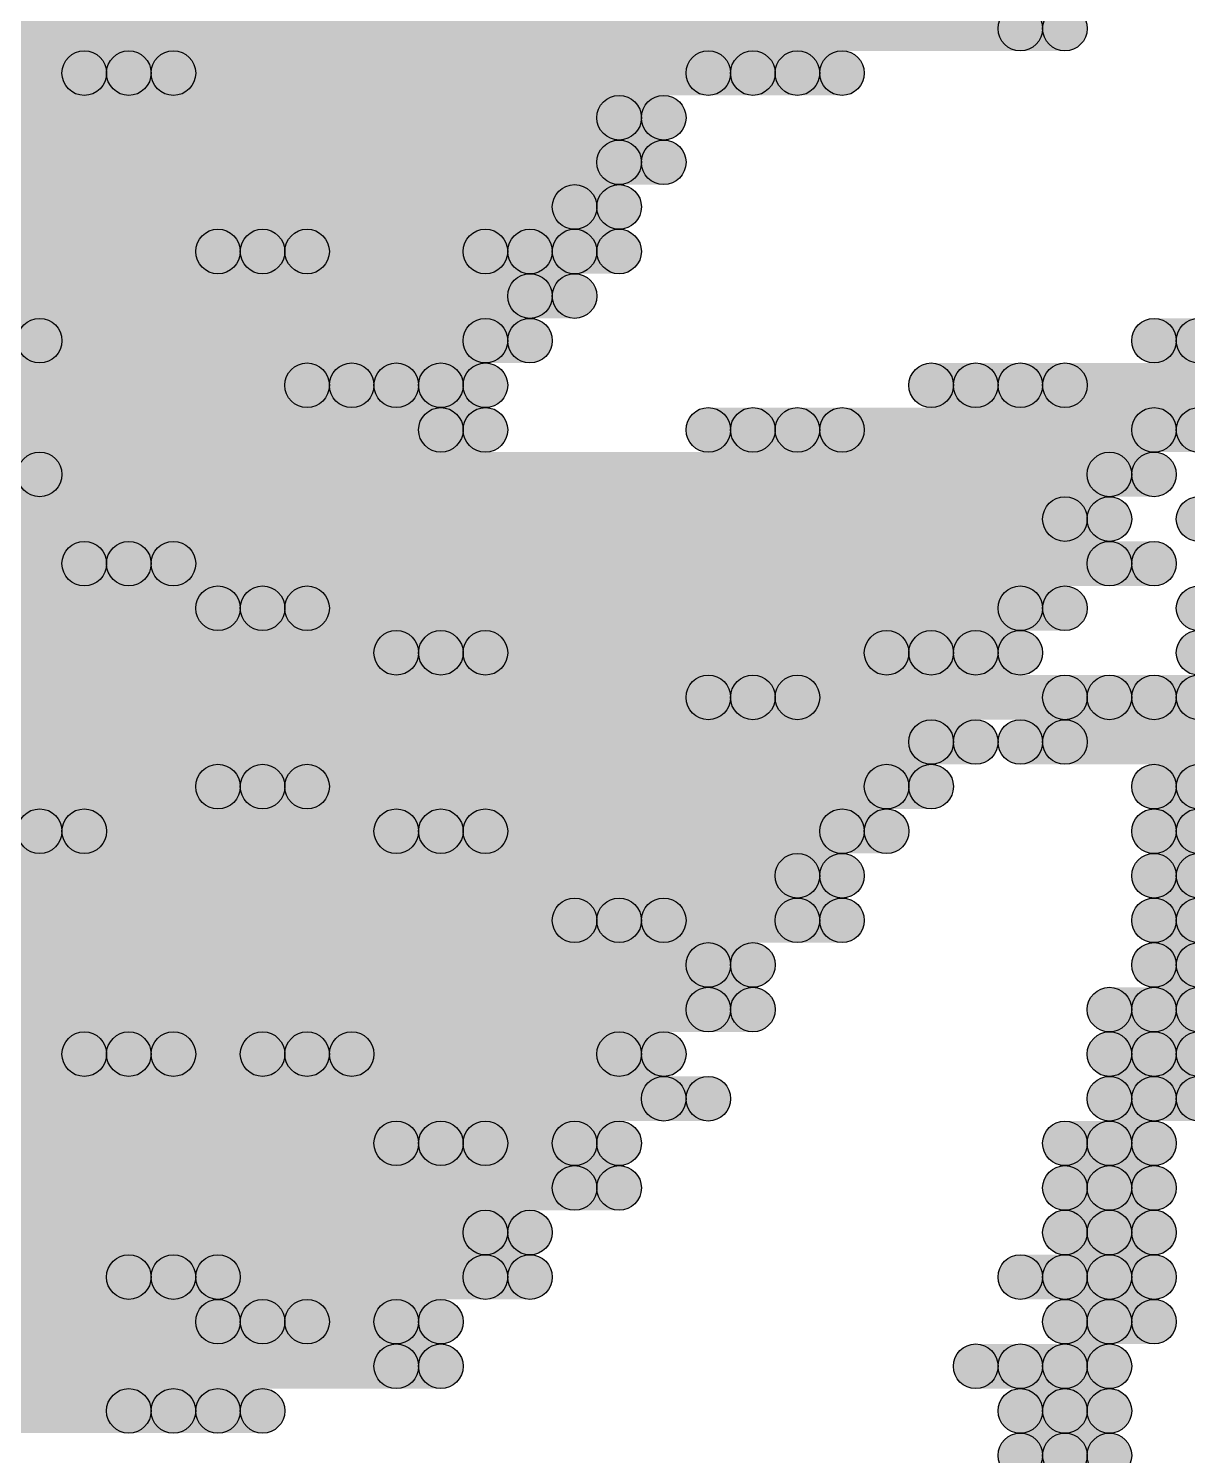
# Model space of a CAD drawing. Header units: millimetres. Extents: x 0 to 137, y 0 to 37.
# Drawn here: x 130.854 to 131.515, y 4.115 to 4.928 of the extents above; entities that cross this region are included whole.
import ezdxf

# ---------------------------------------------------------------- set-up
doc = ezdxf.new("R2010")
doc.units = ezdxf.units.MM
doc.layers.add('TopLayer', color=1, linetype='Continuous')
doc.layers.add('TopSolder', color=216, linetype='Continuous')

msp = doc.modelspace()

# ---------------------------------------------------------------- hatches: boundary and pattern name
at = {"layer": 'TopLayer'}
for points in [[(130.0226, 4.9149), (130.0226, 4.9403), (131.445, 4.9403), (131.445, 4.9149)], [(130.4798, 4.8895), (130.4798, 4.9149), (130.9116, 4.9149), (130.9116, 4.8895)], [(130.937, 4.8895), (130.937, 4.9149), (131.2672, 4.9149), (131.2672, 4.8895)], [(131.2926, 4.8895), (131.2926, 4.9149), (131.318, 4.9149), (131.318, 4.8895)], [(130.2512, 4.8641), (130.2512, 4.8895), (131.2164, 4.8895), (131.2164, 4.8641)], [(130.5814, 4.8387), (130.5814, 4.8641), (131.2164, 4.8641), (131.2164, 4.8387)], [(130.8354, 4.8133), (130.8354, 4.8387), (131.191, 4.8387), (131.191, 4.8133)], [(130.4036, 4.7879), (130.4036, 4.8133), (130.9878, 4.8133), (130.9878, 4.7879)], [(131.0132, 4.7879), (131.0132, 4.8133), (131.1402, 4.8133), (131.1402, 4.7879)], [(131.1656, 4.7879), (131.1656, 4.8133), (131.191, 4.8133), (131.191, 4.7879)], [(130.0988, 4.7625), (130.0988, 4.7879), (131.1656, 4.7879), (131.1656, 4.7625)], [(130.8608, 4.7371), (130.8608, 4.7625), (131.1402, 4.7625), (131.1402, 4.7371)], [(130.7338, 4.7117), (130.7338, 4.7371), (131.0386, 4.7371), (131.0386, 4.7117)], [(131.064, 4.7117), (131.064, 4.7371), (131.1148, 4.7371), (131.1148, 4.7117)], [(131.3942, 4.7117), (131.3942, 4.7371), (131.4196, 4.7371), (131.4196, 4.7117)], [(131.445, 4.7117), (131.445, 4.7371), (131.5974, 4.7371), (131.5974, 4.7117)], [(130.2004, 4.6863), (130.2004, 4.7117), (131.1148, 4.7117), (131.1148, 4.6863)], [(131.2672, 4.6863), (131.2672, 4.7117), (131.2926, 4.7117), (131.2926, 4.6863)], [(131.318, 4.6863), (131.318, 4.7117), (131.5212, 4.7117), (131.5212, 4.6863)], [(130.8608, 4.6609), (130.8608, 4.6863), (131.4958, 4.6863), (131.4958, 4.6609)], [(130.7592, 4.6355), (130.7592, 4.6609), (131.4704, 4.6609), (131.4704, 4.6355)], [(130.0988, 4.6101), (130.0988, 4.6355), (130.9116, 4.6355), (130.9116, 4.6101)], [(130.937, 4.6101), (130.937, 4.6355), (131.4958, 4.6355), (131.4958, 4.6101)], [(130.4544, 4.5847), (130.4544, 4.6101), (130.9878, 4.6101), (130.9878, 4.5847)], [(131.0132, 4.5847), (131.0132, 4.6101), (131.445, 4.6101), (131.445, 4.5847)], [(130.6322, 4.5593), (130.6322, 4.5847), (131.0894, 4.5847), (131.0894, 4.5593)], [(131.1148, 4.5593), (131.1148, 4.5847), (131.3688, 4.5847), (131.3688, 4.5593)], [(131.3942, 4.5593), (131.3942, 4.5847), (131.4196, 4.5847), (131.4196, 4.5593)], [(130.8354, 4.5339), (130.8354, 4.5593), (131.2672, 4.5593), (131.2672, 4.5339)], [(131.2926, 4.5339), (131.2926, 4.5593), (131.4704, 4.5593), (131.4704, 4.5339)], [(131.4958, 4.5339), (131.4958, 4.5593), (131.5212, 4.5593), (131.5212, 4.5339)], [(130.3528, 4.5085), (130.3528, 4.5339), (131.3942, 4.5339), (131.3942, 4.5085)], [(131.445, 4.5085), (131.445, 4.5339), (131.6228, 4.5339), (131.6228, 4.5085)], [(130.7084, 4.4831), (130.7084, 4.5085), (130.9878, 4.5085), (130.9878, 4.4831)], [(131.0132, 4.4831), (131.0132, 4.5085), (131.3688, 4.5085), (131.3688, 4.4831)], [(130.4036, 4.4577), (130.4036, 4.4831), (130.8608, 4.4831), (130.8608, 4.4577)], [(130.8862, 4.4577), (130.8862, 4.4831), (131.0894, 4.4831), (131.0894, 4.4577)], [(131.1148, 4.4577), (131.1148, 4.4831), (131.3434, 4.4831), (131.3434, 4.4577)], [(130.4798, 4.4323), (130.4798, 4.4577), (131.318, 4.4577), (131.318, 4.4323)], [(130.7846, 4.4069), (130.7846, 4.4323), (131.191, 4.4323), (131.191, 4.4069)], [(131.2164, 4.4069), (131.2164, 4.4323), (131.318, 4.4323), (131.318, 4.4069)], [(129.8956, 4.3815), (129.8956, 4.4069), (131.2672, 4.4069), (131.2672, 4.3815)], [(129.667, 4.3561), (129.667, 4.3815), (131.2672, 4.3815), (131.2672, 4.3561)], [(131.4958, 4.3561), (131.4958, 4.3815), (131.5466, 4.3815), (131.5466, 4.3561)], [(130.8354, 4.3307), (130.8354, 4.3561), (130.9116, 4.3561), (130.9116, 4.3307)], [(130.937, 4.3307), (130.937, 4.3561), (131.0132, 4.3561), (131.0132, 4.3307)], [(131.0386, 4.3307), (131.0386, 4.3561), (131.2164, 4.3561), (131.2164, 4.3307)], [(131.4958, 4.3307), (131.4958, 4.3561), (131.5212, 4.3561), (131.5212, 4.3307)], [(130.4036, 4.3053), (130.4036, 4.3307), (131.2418, 4.3307), (131.2418, 4.3053)], [(131.4958, 4.3053), (131.4958, 4.3307), (131.5212, 4.3307), (131.5212, 4.3053)], [(129.413, 4.2799), (129.413, 4.3053), (131.0894, 4.3053), (131.0894, 4.2799)], [(131.1148, 4.2799), (131.1148, 4.3053), (131.191, 4.3053), (131.191, 4.2799)], [(131.4704, 4.2799), (131.4704, 4.3053), (131.4958, 4.3053), (131.4958, 4.2799)], [(130.7084, 4.2545), (130.7084, 4.2799), (131.191, 4.2799), (131.191, 4.2545)], [(131.4704, 4.2545), (131.4704, 4.2799), (131.4958, 4.2799), (131.4958, 4.2545)], [(130.6576, 4.2291), (130.6576, 4.2545), (131.1402, 4.2545), (131.1402, 4.2291)], [(131.4704, 4.2291), (131.4704, 4.2545), (131.4958, 4.2545), (131.4958, 4.2291)], [(130.8354, 4.2037), (130.8354, 4.2291), (130.937, 4.2291), (130.937, 4.2037)], [(130.9624, 4.2037), (130.9624, 4.2291), (131.1402, 4.2291), (131.1402, 4.2037)], [(131.445, 4.2037), (131.445, 4.2291), (131.4958, 4.2291), (131.4958, 4.2037)], [(129.921, 4.1783), (129.921, 4.2037), (130.9878, 4.2037), (130.9878, 4.1783)], [(131.0132, 4.1783), (131.0132, 4.2037), (131.0894, 4.2037), (131.0894, 4.1783)], [(131.4704, 4.1783), (131.4704, 4.2037), (131.4958, 4.2037), (131.4958, 4.1783)], [(130.302, 4.1529), (130.302, 4.1783), (131.0894, 4.1783), (131.0894, 4.1529)], [(131.4196, 4.1529), (131.4196, 4.1783), (131.4704, 4.1783), (131.4704, 4.1529)], [(130.2512, 4.1275), (130.2512, 4.1529), (130.937, 4.1529), (130.937, 4.1275)], [(130.9624, 4.1275), (130.9624, 4.1529), (130.9878, 4.1529), (130.9878, 4.1275)], [(131.445, 4.1275), (131.445, 4.1529), (131.4704, 4.1529), (131.4704, 4.1275)], [(131.445, 4.1021), (131.445, 4.1275), (131.4704, 4.1275), (131.4704, 4.1021)]]:
    msp.add_hatch(color=1, dxfattribs=at).paths.add_polyline_path(points)
h = msp.add_hatch(color=1, dxfattribs=at)
edge = h.paths.add_edge_path()
edge.add_arc((131.445, 4.9276), 0.0127, 0, 360)
h = msp.add_hatch(color=1, dxfattribs=at)
edge = h.paths.add_edge_path()
edge.add_arc((130.9116, 4.9022), 0.0127, 0, 360)
h = msp.add_hatch(color=1, dxfattribs=at)
edge = h.paths.add_edge_path()
edge.add_arc((130.937, 4.9022), 0.0127, 0, 360)
h = msp.add_hatch(color=1, dxfattribs=at)
edge = h.paths.add_edge_path()
edge.add_arc((131.2672, 4.9022), 0.0127, 0, 360)
h = msp.add_hatch(color=1, dxfattribs=at)
edge = h.paths.add_edge_path()
edge.add_arc((131.2926, 4.9022), 0.0127, 0, 360)
h = msp.add_hatch(color=1, dxfattribs=at)
edge = h.paths.add_edge_path()
edge.add_arc((131.318, 4.9022), 0.0127, 0, 360)
h = msp.add_hatch(color=1, dxfattribs=at)
edge = h.paths.add_edge_path()
edge.add_arc((131.2164, 4.8768), 0.0127, 0, 360)
h = msp.add_hatch(color=1, dxfattribs=at)
edge = h.paths.add_edge_path()
edge.add_arc((131.2164, 4.8514), 0.0127, 0, 360)
h = msp.add_hatch(color=1, dxfattribs=at)
edge = h.paths.add_edge_path()
edge.add_arc((131.191, 4.826), 0.0127, 0, 360)
h = msp.add_hatch(color=1, dxfattribs=at)
edge = h.paths.add_edge_path()
edge.add_arc((130.9878, 4.8006), 0.0127, 0, 360)
h = msp.add_hatch(color=1, dxfattribs=at)
edge = h.paths.add_edge_path()
edge.add_arc((131.0132, 4.8006), 0.0127, 0, 360)
h = msp.add_hatch(color=1, dxfattribs=at)
edge = h.paths.add_edge_path()
edge.add_arc((131.1402, 4.8006), 0.0127, 0, 360)
h = msp.add_hatch(color=1, dxfattribs=at)
edge = h.paths.add_edge_path()
edge.add_arc((131.1656, 4.8006), 0.0127, 0, 360)
h = msp.add_hatch(color=1, dxfattribs=at)
edge = h.paths.add_edge_path()
edge.add_arc((131.191, 4.8006), 0.0127, 0, 360)
h = msp.add_hatch(color=1, dxfattribs=at)
edge = h.paths.add_edge_path()
edge.add_arc((131.1656, 4.7752), 0.0127, 0, 360)
h = msp.add_hatch(color=1, dxfattribs=at)
edge = h.paths.add_edge_path()
edge.add_arc((130.8608, 4.7498), 0.0127, 0, 360)
h = msp.add_hatch(color=1, dxfattribs=at)
edge = h.paths.add_edge_path()
edge.add_arc((131.1402, 4.7498), 0.0127, 0, 360)
h = msp.add_hatch(color=1, dxfattribs=at)
edge = h.paths.add_edge_path()
edge.add_arc((131.5212, 4.7498), 0.0127, 0, 360)
h = msp.add_hatch(color=1, dxfattribs=at)
edge = h.paths.add_edge_path()
edge.add_arc((131.0386, 4.7244), 0.0127, 0, 360)
h = msp.add_hatch(color=1, dxfattribs=at)
edge = h.paths.add_edge_path()
edge.add_arc((131.064, 4.7244), 0.0127, 0, 360)
h = msp.add_hatch(color=1, dxfattribs=at)
edge = h.paths.add_edge_path()
edge.add_arc((131.1148, 4.7244), 0.0127, 0, 360)
h = msp.add_hatch(color=1, dxfattribs=at)
edge = h.paths.add_edge_path()
edge.add_arc((131.3942, 4.7244), 0.0127, 0, 360)
h = msp.add_hatch(color=1, dxfattribs=at)
edge = h.paths.add_edge_path()
edge.add_arc((131.4196, 4.7244), 0.0127, 0, 360)
h = msp.add_hatch(color=1, dxfattribs=at)
edge = h.paths.add_edge_path()
edge.add_arc((131.445, 4.7244), 0.0127, 0, 360)
h = msp.add_hatch(color=1, dxfattribs=at)
edge = h.paths.add_edge_path()
edge.add_arc((131.1148, 4.699), 0.0127, 0, 360)
h = msp.add_hatch(color=1, dxfattribs=at)
edge = h.paths.add_edge_path()
edge.add_arc((131.2672, 4.699), 0.0127, 0, 360)
h = msp.add_hatch(color=1, dxfattribs=at)
edge = h.paths.add_edge_path()
edge.add_arc((131.2926, 4.699), 0.0127, 0, 360)
h = msp.add_hatch(color=1, dxfattribs=at)
edge = h.paths.add_edge_path()
edge.add_arc((131.318, 4.699), 0.0127, 0, 360)
h = msp.add_hatch(color=1, dxfattribs=at)
edge = h.paths.add_edge_path()
edge.add_arc((131.5212, 4.699), 0.0127, 0, 360)
h = msp.add_hatch(color=1, dxfattribs=at)
edge = h.paths.add_edge_path()
edge.add_arc((130.8608, 4.6736), 0.0127, 0, 360)
h = msp.add_hatch(color=1, dxfattribs=at)
edge = h.paths.add_edge_path()
edge.add_arc((131.4958, 4.6736), 0.0127, 0, 360)
h = msp.add_hatch(color=1, dxfattribs=at)
edge = h.paths.add_edge_path()
edge.add_arc((131.4704, 4.6482), 0.0127, 0, 360)
h = msp.add_hatch(color=1, dxfattribs=at)
edge = h.paths.add_edge_path()
edge.add_arc((130.9116, 4.6228), 0.0127, 0, 360)
h = msp.add_hatch(color=1, dxfattribs=at)
edge = h.paths.add_edge_path()
edge.add_arc((130.937, 4.6228), 0.0127, 0, 360)
h = msp.add_hatch(color=1, dxfattribs=at)
edge = h.paths.add_edge_path()
edge.add_arc((131.4958, 4.6228), 0.0127, 0, 360)
h = msp.add_hatch(color=1, dxfattribs=at)
edge = h.paths.add_edge_path()
edge.add_arc((130.9878, 4.5974), 0.0127, 0, 360)
h = msp.add_hatch(color=1, dxfattribs=at)
edge = h.paths.add_edge_path()
edge.add_arc((131.0132, 4.5974), 0.0127, 0, 360)
h = msp.add_hatch(color=1, dxfattribs=at)
edge = h.paths.add_edge_path()
edge.add_arc((131.445, 4.5974), 0.0127, 0, 360)
h = msp.add_hatch(color=1, dxfattribs=at)
edge = h.paths.add_edge_path()
edge.add_arc((131.0894, 4.572), 0.0127, 0, 360)
h = msp.add_hatch(color=1, dxfattribs=at)
edge = h.paths.add_edge_path()
edge.add_arc((131.1148, 4.572), 0.0127, 0, 360)
h = msp.add_hatch(color=1, dxfattribs=at)
edge = h.paths.add_edge_path()
edge.add_arc((131.3688, 4.572), 0.0127, 0, 360)
h = msp.add_hatch(color=1, dxfattribs=at)
edge = h.paths.add_edge_path()
edge.add_arc((131.3942, 4.572), 0.0127, 0, 360)
h = msp.add_hatch(color=1, dxfattribs=at)
edge = h.paths.add_edge_path()
edge.add_arc((131.4196, 4.572), 0.0127, 0, 360)
h = msp.add_hatch(color=1, dxfattribs=at)
edge = h.paths.add_edge_path()
edge.add_arc((131.2672, 4.5466), 0.0127, 0, 360)
h = msp.add_hatch(color=1, dxfattribs=at)
edge = h.paths.add_edge_path()
edge.add_arc((131.2926, 4.5466), 0.0127, 0, 360)
h = msp.add_hatch(color=1, dxfattribs=at)
edge = h.paths.add_edge_path()
edge.add_arc((131.4704, 4.5466), 0.0127, 0, 360)
h = msp.add_hatch(color=1, dxfattribs=at)
edge = h.paths.add_edge_path()
edge.add_arc((131.4958, 4.5466), 0.0127, 0, 360)
h = msp.add_hatch(color=1, dxfattribs=at)
edge = h.paths.add_edge_path()
edge.add_arc((131.5212, 4.5466), 0.0127, 0, 360)
h = msp.add_hatch(color=1, dxfattribs=at)
edge = h.paths.add_edge_path()
edge.add_arc((131.3942, 4.5212), 0.0127, 0, 360)
h = msp.add_hatch(color=1, dxfattribs=at)
edge = h.paths.add_edge_path()
edge.add_arc((131.445, 4.5212), 0.0127, 0, 360)
h = msp.add_hatch(color=1, dxfattribs=at)
edge = h.paths.add_edge_path()
edge.add_arc((130.9878, 4.4958), 0.0127, 0, 360)
h = msp.add_hatch(color=1, dxfattribs=at)
edge = h.paths.add_edge_path()
edge.add_arc((131.0132, 4.4958), 0.0127, 0, 360)
h = msp.add_hatch(color=1, dxfattribs=at)
edge = h.paths.add_edge_path()
edge.add_arc((131.3688, 4.4958), 0.0127, 0, 360)
h = msp.add_hatch(color=1, dxfattribs=at)
edge = h.paths.add_edge_path()
edge.add_arc((131.5212, 4.4958), 0.0127, 0, 360)
h = msp.add_hatch(color=1, dxfattribs=at)
edge = h.paths.add_edge_path()
edge.add_arc((130.8608, 4.4704), 0.0127, 0, 360)
h = msp.add_hatch(color=1, dxfattribs=at)
edge = h.paths.add_edge_path()
edge.add_arc((130.8862, 4.4704), 0.0127, 0, 360)
h = msp.add_hatch(color=1, dxfattribs=at)
edge = h.paths.add_edge_path()
edge.add_arc((131.0894, 4.4704), 0.0127, 0, 360)
h = msp.add_hatch(color=1, dxfattribs=at)
edge = h.paths.add_edge_path()
edge.add_arc((131.1148, 4.4704), 0.0127, 0, 360)
h = msp.add_hatch(color=1, dxfattribs=at)
edge = h.paths.add_edge_path()
edge.add_arc((131.3434, 4.4704), 0.0127, 0, 360)
h = msp.add_hatch(color=1, dxfattribs=at)
edge = h.paths.add_edge_path()
edge.add_arc((131.5212, 4.4704), 0.0127, 0, 360)
h = msp.add_hatch(color=1, dxfattribs=at)
edge = h.paths.add_edge_path()
edge.add_arc((131.318, 4.445), 0.0127, 0, 360)
h = msp.add_hatch(color=1, dxfattribs=at)
edge = h.paths.add_edge_path()
edge.add_arc((131.5212, 4.445), 0.0127, 0, 360)
h = msp.add_hatch(color=1, dxfattribs=at)
edge = h.paths.add_edge_path()
edge.add_arc((131.191, 4.4196), 0.0127, 0, 360)
h = msp.add_hatch(color=1, dxfattribs=at)
edge = h.paths.add_edge_path()
edge.add_arc((131.2164, 4.4196), 0.0127, 0, 360)
h = msp.add_hatch(color=1, dxfattribs=at)
edge = h.paths.add_edge_path()
edge.add_arc((131.318, 4.4196), 0.0127, 0, 360)
h = msp.add_hatch(color=1, dxfattribs=at)
edge = h.paths.add_edge_path()
edge.add_arc((131.5212, 4.4196), 0.0127, 0, 360)
h = msp.add_hatch(color=1, dxfattribs=at)
edge = h.paths.add_edge_path()
edge.add_arc((131.2672, 4.3942), 0.0127, 0, 360)
h = msp.add_hatch(color=1, dxfattribs=at)
edge = h.paths.add_edge_path()
edge.add_arc((131.5212, 4.3942), 0.0127, 0, 360)
h = msp.add_hatch(color=1, dxfattribs=at)
edge = h.paths.add_edge_path()
edge.add_arc((131.2672, 4.3688), 0.0127, 0, 360)
h = msp.add_hatch(color=1, dxfattribs=at)
edge = h.paths.add_edge_path()
edge.add_arc((131.4958, 4.3688), 0.0127, 0, 360)
h = msp.add_hatch(color=1, dxfattribs=at)
edge = h.paths.add_edge_path()
edge.add_arc((130.9116, 4.3434), 0.0127, 0, 360)
h = msp.add_hatch(color=1, dxfattribs=at)
edge = h.paths.add_edge_path()
edge.add_arc((130.937, 4.3434), 0.0127, 0, 360)
h = msp.add_hatch(color=1, dxfattribs=at)
edge = h.paths.add_edge_path()
edge.add_arc((131.0132, 4.3434), 0.0127, 0, 360)
h = msp.add_hatch(color=1, dxfattribs=at)
edge = h.paths.add_edge_path()
edge.add_arc((131.0386, 4.3434), 0.0127, 0, 360)
h = msp.add_hatch(color=1, dxfattribs=at)
edge = h.paths.add_edge_path()
edge.add_arc((131.2164, 4.3434), 0.0127, 0, 360)
h = msp.add_hatch(color=1, dxfattribs=at)
edge = h.paths.add_edge_path()
edge.add_arc((131.4958, 4.3434), 0.0127, 0, 360)
h = msp.add_hatch(color=1, dxfattribs=at)
edge = h.paths.add_edge_path()
edge.add_arc((131.5212, 4.3434), 0.0127, 0, 360)
h = msp.add_hatch(color=1, dxfattribs=at)
edge = h.paths.add_edge_path()
edge.add_arc((131.2418, 4.318), 0.0127, 0, 360)
h = msp.add_hatch(color=1, dxfattribs=at)
edge = h.paths.add_edge_path()
edge.add_arc((131.4958, 4.318), 0.0127, 0, 360)
h = msp.add_hatch(color=1, dxfattribs=at)
edge = h.paths.add_edge_path()
edge.add_arc((131.5212, 4.318), 0.0127, 0, 360)
h = msp.add_hatch(color=1, dxfattribs=at)
edge = h.paths.add_edge_path()
edge.add_arc((131.0894, 4.2926), 0.0127, 0, 360)
h = msp.add_hatch(color=1, dxfattribs=at)
edge = h.paths.add_edge_path()
edge.add_arc((131.1148, 4.2926), 0.0127, 0, 360)
h = msp.add_hatch(color=1, dxfattribs=at)
edge = h.paths.add_edge_path()
edge.add_arc((131.191, 4.2926), 0.0127, 0, 360)
h = msp.add_hatch(color=1, dxfattribs=at)
edge = h.paths.add_edge_path()
edge.add_arc((131.4704, 4.2926), 0.0127, 0, 360)
h = msp.add_hatch(color=1, dxfattribs=at)
edge = h.paths.add_edge_path()
edge.add_arc((131.4958, 4.2926), 0.0127, 0, 360)
h = msp.add_hatch(color=1, dxfattribs=at)
edge = h.paths.add_edge_path()
edge.add_arc((131.191, 4.2672), 0.0127, 0, 360)
h = msp.add_hatch(color=1, dxfattribs=at)
edge = h.paths.add_edge_path()
edge.add_arc((131.4704, 4.2672), 0.0127, 0, 360)
h = msp.add_hatch(color=1, dxfattribs=at)
edge = h.paths.add_edge_path()
edge.add_arc((131.4958, 4.2672), 0.0127, 0, 360)
h = msp.add_hatch(color=1, dxfattribs=at)
edge = h.paths.add_edge_path()
edge.add_arc((131.1402, 4.2418), 0.0127, 0, 360)
h = msp.add_hatch(color=1, dxfattribs=at)
edge = h.paths.add_edge_path()
edge.add_arc((131.4704, 4.2418), 0.0127, 0, 360)
h = msp.add_hatch(color=1, dxfattribs=at)
edge = h.paths.add_edge_path()
edge.add_arc((131.4958, 4.2418), 0.0127, 0, 360)
h = msp.add_hatch(color=1, dxfattribs=at)
edge = h.paths.add_edge_path()
edge.add_arc((130.937, 4.2164), 0.0127, 0, 360)
h = msp.add_hatch(color=1, dxfattribs=at)
edge = h.paths.add_edge_path()
edge.add_arc((130.9624, 4.2164), 0.0127, 0, 360)
h = msp.add_hatch(color=1, dxfattribs=at)
edge = h.paths.add_edge_path()
edge.add_arc((131.1402, 4.2164), 0.0127, 0, 360)
h = msp.add_hatch(color=1, dxfattribs=at)
edge = h.paths.add_edge_path()
edge.add_arc((131.445, 4.2164), 0.0127, 0, 360)
h = msp.add_hatch(color=1, dxfattribs=at)
edge = h.paths.add_edge_path()
edge.add_arc((131.4958, 4.2164), 0.0127, 0, 360)
h = msp.add_hatch(color=1, dxfattribs=at)
edge = h.paths.add_edge_path()
edge.add_arc((130.9878, 4.191), 0.0127, 0, 360)
h = msp.add_hatch(color=1, dxfattribs=at)
edge = h.paths.add_edge_path()
edge.add_arc((131.0132, 4.191), 0.0127, 0, 360)
h = msp.add_hatch(color=1, dxfattribs=at)
edge = h.paths.add_edge_path()
edge.add_arc((131.0894, 4.191), 0.0127, 0, 360)
h = msp.add_hatch(color=1, dxfattribs=at)
edge = h.paths.add_edge_path()
edge.add_arc((131.4704, 4.191), 0.0127, 0, 360)
h = msp.add_hatch(color=1, dxfattribs=at)
edge = h.paths.add_edge_path()
edge.add_arc((131.4958, 4.191), 0.0127, 0, 360)
h = msp.add_hatch(color=1, dxfattribs=at)
edge = h.paths.add_edge_path()
edge.add_arc((131.0894, 4.1656), 0.0127, 0, 360)
h = msp.add_hatch(color=1, dxfattribs=at)
edge = h.paths.add_edge_path()
edge.add_arc((131.4196, 4.1656), 0.0127, 0, 360)
h = msp.add_hatch(color=1, dxfattribs=at)
edge = h.paths.add_edge_path()
edge.add_arc((131.4704, 4.1656), 0.0127, 0, 360)
h = msp.add_hatch(color=1, dxfattribs=at)
edge = h.paths.add_edge_path()
edge.add_arc((130.937, 4.1402), 0.0127, 0, 360)
h = msp.add_hatch(color=1, dxfattribs=at)
edge = h.paths.add_edge_path()
edge.add_arc((130.9624, 4.1402), 0.0127, 0, 360)
h = msp.add_hatch(color=1, dxfattribs=at)
edge = h.paths.add_edge_path()
edge.add_arc((130.9878, 4.1402), 0.0127, 0, 360)
h = msp.add_hatch(color=1, dxfattribs=at)
edge = h.paths.add_edge_path()
edge.add_arc((131.445, 4.1402), 0.0127, 0, 360)
h = msp.add_hatch(color=1, dxfattribs=at)
edge = h.paths.add_edge_path()
edge.add_arc((131.4704, 4.1402), 0.0127, 0, 360)
h = msp.add_hatch(color=1, dxfattribs=at)
edge = h.paths.add_edge_path()
edge.add_arc((131.445, 4.1148), 0.0127, 0, 360)
h = msp.add_hatch(color=1, dxfattribs=at)
edge = h.paths.add_edge_path()
edge.add_arc((131.4704, 4.1148), 0.0127, 0, 360)
at = {"layer": 'TopSolder'}
for points in [[(129.9972, 4.9149), (129.9972, 4.9403), (131.4196, 4.9403), (131.4196, 4.9149)], [(130.4544, 4.8895), (130.4544, 4.9149), (130.8862, 4.9149), (130.8862, 4.8895)], [(130.9116, 4.8895), (130.9116, 4.9149), (131.2418, 4.9149), (131.2418, 4.8895)], [(131.2672, 4.8895), (131.2672, 4.9149), (131.2926, 4.9149), (131.2926, 4.8895)], [(130.2258, 4.8641), (130.2258, 4.8895), (131.191, 4.8895), (131.191, 4.8641)], [(130.556, 4.8387), (130.556, 4.8641), (131.191, 4.8641), (131.191, 4.8387)], [(130.81, 4.8133), (130.81, 4.8387), (131.1656, 4.8387), (131.1656, 4.8133)], [(130.3782, 4.7879), (130.3782, 4.8133), (130.9624, 4.8133), (130.9624, 4.7879)], [(130.9878, 4.7879), (130.9878, 4.8133), (131.1148, 4.8133), (131.1148, 4.7879)], [(131.1402, 4.7879), (131.1402, 4.8133), (131.1656, 4.8133), (131.1656, 4.7879)], [(130.0734, 4.7625), (130.0734, 4.7879), (131.1402, 4.7879), (131.1402, 4.7625)], [(130.8354, 4.7371), (130.8354, 4.7625), (131.1148, 4.7625), (131.1148, 4.7371)], [(131.4958, 4.7371), (131.4958, 4.7625), (131.5212, 4.7625), (131.5212, 4.7371)], [(130.7084, 4.7117), (130.7084, 4.7371), (131.0132, 4.7371), (131.0132, 4.7117)], [(131.0386, 4.7117), (131.0386, 4.7371), (131.0894, 4.7371), (131.0894, 4.7117)], [(131.3688, 4.7117), (131.3688, 4.7371), (131.3942, 4.7371), (131.3942, 4.7117)], [(131.4196, 4.7117), (131.4196, 4.7371), (131.572, 4.7371), (131.572, 4.7117)], [(130.175, 4.6863), (130.175, 4.7117), (131.0894, 4.7117), (131.0894, 4.6863)], [(131.2418, 4.6863), (131.2418, 4.7117), (131.2672, 4.7117), (131.2672, 4.6863)], [(131.2926, 4.6863), (131.2926, 4.7117), (131.4958, 4.7117), (131.4958, 4.6863)], [(130.8354, 4.6609), (130.8354, 4.6863), (131.4704, 4.6863), (131.4704, 4.6609)], [(130.7338, 4.6355), (130.7338, 4.6609), (131.445, 4.6609), (131.445, 4.6355)], [(130.0734, 4.6101), (130.0734, 4.6355), (130.8862, 4.6355), (130.8862, 4.6101)], [(130.9116, 4.6101), (130.9116, 4.6355), (131.4704, 4.6355), (131.4704, 4.6101)], [(130.429, 4.5847), (130.429, 4.6101), (130.9624, 4.6101), (130.9624, 4.5847)], [(130.9878, 4.5847), (130.9878, 4.6101), (131.4196, 4.6101), (131.4196, 4.5847)], [(130.6068, 4.5593), (130.6068, 4.5847), (131.064, 4.5847), (131.064, 4.5593)], [(131.0894, 4.5593), (131.0894, 4.5847), (131.3434, 4.5847), (131.3434, 4.5593)], [(131.3688, 4.5593), (131.3688, 4.5847), (131.3942, 4.5847), (131.3942, 4.5593)], [(130.81, 4.5339), (130.81, 4.5593), (131.2418, 4.5593), (131.2418, 4.5339)], [(131.2672, 4.5339), (131.2672, 4.5593), (131.445, 4.5593), (131.445, 4.5339)], [(131.4704, 4.5339), (131.4704, 4.5593), (131.4958, 4.5593), (131.4958, 4.5339)], [(130.3274, 4.5085), (130.3274, 4.5339), (131.3688, 4.5339), (131.3688, 4.5085)], [(131.4196, 4.5085), (131.4196, 4.5339), (131.5974, 4.5339), (131.5974, 4.5085)], [(130.683, 4.4831), (130.683, 4.5085), (130.9624, 4.5085), (130.9624, 4.4831)], [(130.9878, 4.4831), (130.9878, 4.5085), (131.3434, 4.5085), (131.3434, 4.4831)], [(131.4958, 4.4831), (131.4958, 4.5085), (131.5466, 4.5085), (131.5466, 4.4831)], [(130.8608, 4.4577), (130.8608, 4.4831), (131.064, 4.4831), (131.064, 4.4577)], [(131.0894, 4.4577), (131.0894, 4.4831), (131.318, 4.4831), (131.318, 4.4577)], [(131.4958, 4.4577), (131.4958, 4.4831), (131.5212, 4.4831), (131.5212, 4.4577)], [(130.4544, 4.4323), (130.4544, 4.4577), (131.2926, 4.4577), (131.2926, 4.4323)], [(131.4958, 4.4323), (131.4958, 4.4577), (131.5212, 4.4577), (131.5212, 4.4323)], [(130.7592, 4.4069), (130.7592, 4.4323), (131.1656, 4.4323), (131.1656, 4.4069)], [(131.191, 4.4069), (131.191, 4.4323), (131.2926, 4.4323), (131.2926, 4.4069)], [(131.4958, 4.4069), (131.4958, 4.4323), (131.5212, 4.4323), (131.5212, 4.4069)], [(129.8702, 4.3815), (129.8702, 4.4069), (131.2418, 4.4069), (131.2418, 4.3815)], [(131.4958, 4.3815), (131.4958, 4.4069), (131.5212, 4.4069), (131.5212, 4.3815)], [(129.6416, 4.3561), (129.6416, 4.3815), (131.2418, 4.3815), (131.2418, 4.3561)], [(131.4704, 4.3561), (131.4704, 4.3815), (131.5212, 4.3815), (131.5212, 4.3561)], [(130.81, 4.3307), (130.81, 4.3561), (130.8862, 4.3561), (130.8862, 4.3307)], [(130.9116, 4.3307), (130.9116, 4.3561), (130.9878, 4.3561), (130.9878, 4.3307)], [(131.0132, 4.3307), (131.0132, 4.3561), (131.191, 4.3561), (131.191, 4.3307)], [(131.4704, 4.3307), (131.4704, 4.3561), (131.4958, 4.3561), (131.4958, 4.3307)], [(130.3782, 4.3053), (130.3782, 4.3307), (131.2164, 4.3307), (131.2164, 4.3053)], [(131.4704, 4.3053), (131.4704, 4.3307), (131.4958, 4.3307), (131.4958, 4.3053)], [(129.3876, 4.2799), (129.3876, 4.3053), (131.064, 4.3053), (131.064, 4.2799)], [(131.0894, 4.2799), (131.0894, 4.3053), (131.1656, 4.3053), (131.1656, 4.2799)], [(131.445, 4.2799), (131.445, 4.3053), (131.4704, 4.3053), (131.4704, 4.2799)], [(130.683, 4.2545), (130.683, 4.2799), (131.1656, 4.2799), (131.1656, 4.2545)], [(131.445, 4.2545), (131.445, 4.2799), (131.4704, 4.2799), (131.4704, 4.2545)], [(130.6322, 4.2291), (130.6322, 4.2545), (131.1148, 4.2545), (131.1148, 4.2291)], [(131.445, 4.2291), (131.445, 4.2545), (131.4704, 4.2545), (131.4704, 4.2291)], [(130.81, 4.2037), (130.81, 4.2291), (130.9116, 4.2291), (130.9116, 4.2037)], [(130.937, 4.2037), (130.937, 4.2291), (131.1148, 4.2291), (131.1148, 4.2037)], [(131.4196, 4.2037), (131.4196, 4.2291), (131.4704, 4.2291), (131.4704, 4.2037)], [(129.8956, 4.1783), (129.8956, 4.2037), (130.9624, 4.2037), (130.9624, 4.1783)], [(130.9878, 4.1783), (130.9878, 4.2037), (131.064, 4.2037), (131.064, 4.1783)], [(131.445, 4.1783), (131.445, 4.2037), (131.4704, 4.2037), (131.4704, 4.1783)], [(130.2766, 4.1529), (130.2766, 4.1783), (131.064, 4.1783), (131.064, 4.1529)], [(131.3942, 4.1529), (131.3942, 4.1783), (131.445, 4.1783), (131.445, 4.1529)], [(130.2258, 4.1275), (130.2258, 4.1529), (130.9116, 4.1529), (130.9116, 4.1275)], [(130.937, 4.1275), (130.937, 4.1529), (130.9624, 4.1529), (130.9624, 4.1275)], [(131.4196, 4.1275), (131.4196, 4.1529), (131.445, 4.1529), (131.445, 4.1275)], [(131.4196, 4.1021), (131.4196, 4.1275), (131.445, 4.1275), (131.445, 4.1021)]]:
    msp.add_hatch(color=216, dxfattribs=at).paths.add_polyline_path(points)
h = msp.add_hatch(color=216, dxfattribs=at)
edge = h.paths.add_edge_path()
edge.add_arc((131.4196, 4.9276), 0.0127, 0, 360)
h = msp.add_hatch(color=216, dxfattribs=at)
edge = h.paths.add_edge_path()
edge.add_arc((130.8862, 4.9022), 0.0127, 0, 360)
h = msp.add_hatch(color=216, dxfattribs=at)
edge = h.paths.add_edge_path()
edge.add_arc((130.9116, 4.9022), 0.0127, 0, 360)
h = msp.add_hatch(color=216, dxfattribs=at)
edge = h.paths.add_edge_path()
edge.add_arc((131.2418, 4.9022), 0.0127, 0, 360)
h = msp.add_hatch(color=216, dxfattribs=at)
edge = h.paths.add_edge_path()
edge.add_arc((131.2672, 4.9022), 0.0127, 0, 360)
h = msp.add_hatch(color=216, dxfattribs=at)
edge = h.paths.add_edge_path()
edge.add_arc((131.2926, 4.9022), 0.0127, 0, 360)
h = msp.add_hatch(color=216, dxfattribs=at)
edge = h.paths.add_edge_path()
edge.add_arc((131.191, 4.8768), 0.0127, 0, 360)
h = msp.add_hatch(color=216, dxfattribs=at)
edge = h.paths.add_edge_path()
edge.add_arc((131.191, 4.8514), 0.0127, 0, 360)
h = msp.add_hatch(color=216, dxfattribs=at)
edge = h.paths.add_edge_path()
edge.add_arc((131.1656, 4.826), 0.0127, 0, 360)
h = msp.add_hatch(color=216, dxfattribs=at)
edge = h.paths.add_edge_path()
edge.add_arc((130.9624, 4.8006), 0.0127, 0, 360)
h = msp.add_hatch(color=216, dxfattribs=at)
edge = h.paths.add_edge_path()
edge.add_arc((130.9878, 4.8006), 0.0127, 0, 360)
h = msp.add_hatch(color=216, dxfattribs=at)
edge = h.paths.add_edge_path()
edge.add_arc((131.1148, 4.8006), 0.0127, 0, 360)
h = msp.add_hatch(color=216, dxfattribs=at)
edge = h.paths.add_edge_path()
edge.add_arc((131.1402, 4.8006), 0.0127, 0, 360)
h = msp.add_hatch(color=216, dxfattribs=at)
edge = h.paths.add_edge_path()
edge.add_arc((131.1656, 4.8006), 0.0127, 0, 360)
h = msp.add_hatch(color=216, dxfattribs=at)
edge = h.paths.add_edge_path()
edge.add_arc((131.1402, 4.7752), 0.0127, 0, 360)
h = msp.add_hatch(color=216, dxfattribs=at)
edge = h.paths.add_edge_path()
edge.add_arc((131.1148, 4.7498), 0.0127, 0, 360)
h = msp.add_hatch(color=216, dxfattribs=at)
edge = h.paths.add_edge_path()
edge.add_arc((131.4958, 4.7498), 0.0127, 0, 360)
h = msp.add_hatch(color=216, dxfattribs=at)
edge = h.paths.add_edge_path()
edge.add_arc((131.5212, 4.7498), 0.0127, 0, 360)
h = msp.add_hatch(color=216, dxfattribs=at)
edge = h.paths.add_edge_path()
edge.add_arc((131.0132, 4.7244), 0.0127, 0, 360)
h = msp.add_hatch(color=216, dxfattribs=at)
edge = h.paths.add_edge_path()
edge.add_arc((131.0386, 4.7244), 0.0127, 0, 360)
h = msp.add_hatch(color=216, dxfattribs=at)
edge = h.paths.add_edge_path()
edge.add_arc((131.0894, 4.7244), 0.0127, 0, 360)
h = msp.add_hatch(color=216, dxfattribs=at)
edge = h.paths.add_edge_path()
edge.add_arc((131.3688, 4.7244), 0.0127, 0, 360)
h = msp.add_hatch(color=216, dxfattribs=at)
edge = h.paths.add_edge_path()
edge.add_arc((131.3942, 4.7244), 0.0127, 0, 360)
h = msp.add_hatch(color=216, dxfattribs=at)
edge = h.paths.add_edge_path()
edge.add_arc((131.4196, 4.7244), 0.0127, 0, 360)
h = msp.add_hatch(color=216, dxfattribs=at)
edge = h.paths.add_edge_path()
edge.add_arc((131.0894, 4.699), 0.0127, 0, 360)
h = msp.add_hatch(color=216, dxfattribs=at)
edge = h.paths.add_edge_path()
edge.add_arc((131.2418, 4.699), 0.0127, 0, 360)
h = msp.add_hatch(color=216, dxfattribs=at)
edge = h.paths.add_edge_path()
edge.add_arc((131.2672, 4.699), 0.0127, 0, 360)
h = msp.add_hatch(color=216, dxfattribs=at)
edge = h.paths.add_edge_path()
edge.add_arc((131.2926, 4.699), 0.0127, 0, 360)
h = msp.add_hatch(color=216, dxfattribs=at)
edge = h.paths.add_edge_path()
edge.add_arc((131.4958, 4.699), 0.0127, 0, 360)
h = msp.add_hatch(color=216, dxfattribs=at)
edge = h.paths.add_edge_path()
edge.add_arc((131.4704, 4.6736), 0.0127, 0, 360)
h = msp.add_hatch(color=216, dxfattribs=at)
edge = h.paths.add_edge_path()
edge.add_arc((131.445, 4.6482), 0.0127, 0, 360)
h = msp.add_hatch(color=216, dxfattribs=at)
edge = h.paths.add_edge_path()
edge.add_arc((131.5212, 4.6482), 0.0127, 0, 360)
h = msp.add_hatch(color=216, dxfattribs=at)
edge = h.paths.add_edge_path()
edge.add_arc((130.8862, 4.6228), 0.0127, 0, 360)
h = msp.add_hatch(color=216, dxfattribs=at)
edge = h.paths.add_edge_path()
edge.add_arc((130.9116, 4.6228), 0.0127, 0, 360)
h = msp.add_hatch(color=216, dxfattribs=at)
edge = h.paths.add_edge_path()
edge.add_arc((131.4704, 4.6228), 0.0127, 0, 360)
h = msp.add_hatch(color=216, dxfattribs=at)
edge = h.paths.add_edge_path()
edge.add_arc((130.9624, 4.5974), 0.0127, 0, 360)
h = msp.add_hatch(color=216, dxfattribs=at)
edge = h.paths.add_edge_path()
edge.add_arc((130.9878, 4.5974), 0.0127, 0, 360)
h = msp.add_hatch(color=216, dxfattribs=at)
edge = h.paths.add_edge_path()
edge.add_arc((131.4196, 4.5974), 0.0127, 0, 360)
h = msp.add_hatch(color=216, dxfattribs=at)
edge = h.paths.add_edge_path()
edge.add_arc((131.5212, 4.5974), 0.0127, 0, 360)
h = msp.add_hatch(color=216, dxfattribs=at)
edge = h.paths.add_edge_path()
edge.add_arc((131.064, 4.572), 0.0127, 0, 360)
h = msp.add_hatch(color=216, dxfattribs=at)
edge = h.paths.add_edge_path()
edge.add_arc((131.0894, 4.572), 0.0127, 0, 360)
h = msp.add_hatch(color=216, dxfattribs=at)
edge = h.paths.add_edge_path()
edge.add_arc((131.3434, 4.572), 0.0127, 0, 360)
h = msp.add_hatch(color=216, dxfattribs=at)
edge = h.paths.add_edge_path()
edge.add_arc((131.3688, 4.572), 0.0127, 0, 360)
h = msp.add_hatch(color=216, dxfattribs=at)
edge = h.paths.add_edge_path()
edge.add_arc((131.3942, 4.572), 0.0127, 0, 360)
h = msp.add_hatch(color=216, dxfattribs=at)
edge = h.paths.add_edge_path()
edge.add_arc((131.5212, 4.572), 0.0127, 0, 360)
h = msp.add_hatch(color=216, dxfattribs=at)
edge = h.paths.add_edge_path()
edge.add_arc((131.2418, 4.5466), 0.0127, 0, 360)
h = msp.add_hatch(color=216, dxfattribs=at)
edge = h.paths.add_edge_path()
edge.add_arc((131.2672, 4.5466), 0.0127, 0, 360)
h = msp.add_hatch(color=216, dxfattribs=at)
edge = h.paths.add_edge_path()
edge.add_arc((131.445, 4.5466), 0.0127, 0, 360)
h = msp.add_hatch(color=216, dxfattribs=at)
edge = h.paths.add_edge_path()
edge.add_arc((131.4704, 4.5466), 0.0127, 0, 360)
h = msp.add_hatch(color=216, dxfattribs=at)
edge = h.paths.add_edge_path()
edge.add_arc((131.4958, 4.5466), 0.0127, 0, 360)
h = msp.add_hatch(color=216, dxfattribs=at)
edge = h.paths.add_edge_path()
edge.add_arc((131.5212, 4.5466), 0.0127, 0, 360)
h = msp.add_hatch(color=216, dxfattribs=at)
edge = h.paths.add_edge_path()
edge.add_arc((131.3688, 4.5212), 0.0127, 0, 360)
h = msp.add_hatch(color=216, dxfattribs=at)
edge = h.paths.add_edge_path()
edge.add_arc((131.4196, 4.5212), 0.0127, 0, 360)
h = msp.add_hatch(color=216, dxfattribs=at)
edge = h.paths.add_edge_path()
edge.add_arc((130.9624, 4.4958), 0.0127, 0, 360)
h = msp.add_hatch(color=216, dxfattribs=at)
edge = h.paths.add_edge_path()
edge.add_arc((130.9878, 4.4958), 0.0127, 0, 360)
h = msp.add_hatch(color=216, dxfattribs=at)
edge = h.paths.add_edge_path()
edge.add_arc((131.3434, 4.4958), 0.0127, 0, 360)
h = msp.add_hatch(color=216, dxfattribs=at)
edge = h.paths.add_edge_path()
edge.add_arc((131.4958, 4.4958), 0.0127, 0, 360)
h = msp.add_hatch(color=216, dxfattribs=at)
edge = h.paths.add_edge_path()
edge.add_arc((130.8608, 4.4704), 0.0127, 0, 360)
h = msp.add_hatch(color=216, dxfattribs=at)
edge = h.paths.add_edge_path()
edge.add_arc((131.064, 4.4704), 0.0127, 0, 360)
h = msp.add_hatch(color=216, dxfattribs=at)
edge = h.paths.add_edge_path()
edge.add_arc((131.0894, 4.4704), 0.0127, 0, 360)
h = msp.add_hatch(color=216, dxfattribs=at)
edge = h.paths.add_edge_path()
edge.add_arc((131.318, 4.4704), 0.0127, 0, 360)
h = msp.add_hatch(color=216, dxfattribs=at)
edge = h.paths.add_edge_path()
edge.add_arc((131.4958, 4.4704), 0.0127, 0, 360)
h = msp.add_hatch(color=216, dxfattribs=at)
edge = h.paths.add_edge_path()
edge.add_arc((131.5212, 4.4704), 0.0127, 0, 360)
h = msp.add_hatch(color=216, dxfattribs=at)
edge = h.paths.add_edge_path()
edge.add_arc((131.2926, 4.445), 0.0127, 0, 360)
h = msp.add_hatch(color=216, dxfattribs=at)
edge = h.paths.add_edge_path()
edge.add_arc((131.4958, 4.445), 0.0127, 0, 360)
h = msp.add_hatch(color=216, dxfattribs=at)
edge = h.paths.add_edge_path()
edge.add_arc((131.5212, 4.445), 0.0127, 0, 360)
h = msp.add_hatch(color=216, dxfattribs=at)
edge = h.paths.add_edge_path()
edge.add_arc((131.1656, 4.4196), 0.0127, 0, 360)
h = msp.add_hatch(color=216, dxfattribs=at)
edge = h.paths.add_edge_path()
edge.add_arc((131.191, 4.4196), 0.0127, 0, 360)
h = msp.add_hatch(color=216, dxfattribs=at)
edge = h.paths.add_edge_path()
edge.add_arc((131.2926, 4.4196), 0.0127, 0, 360)
h = msp.add_hatch(color=216, dxfattribs=at)
edge = h.paths.add_edge_path()
edge.add_arc((131.4958, 4.4196), 0.0127, 0, 360)
h = msp.add_hatch(color=216, dxfattribs=at)
edge = h.paths.add_edge_path()
edge.add_arc((131.5212, 4.4196), 0.0127, 0, 360)
h = msp.add_hatch(color=216, dxfattribs=at)
edge = h.paths.add_edge_path()
edge.add_arc((131.2418, 4.3942), 0.0127, 0, 360)
h = msp.add_hatch(color=216, dxfattribs=at)
edge = h.paths.add_edge_path()
edge.add_arc((131.4958, 4.3942), 0.0127, 0, 360)
h = msp.add_hatch(color=216, dxfattribs=at)
edge = h.paths.add_edge_path()
edge.add_arc((131.5212, 4.3942), 0.0127, 0, 360)
h = msp.add_hatch(color=216, dxfattribs=at)
edge = h.paths.add_edge_path()
edge.add_arc((131.2418, 4.3688), 0.0127, 0, 360)
h = msp.add_hatch(color=216, dxfattribs=at)
edge = h.paths.add_edge_path()
edge.add_arc((131.4704, 4.3688), 0.0127, 0, 360)
h = msp.add_hatch(color=216, dxfattribs=at)
edge = h.paths.add_edge_path()
edge.add_arc((131.5212, 4.3688), 0.0127, 0, 360)
h = msp.add_hatch(color=216, dxfattribs=at)
edge = h.paths.add_edge_path()
edge.add_arc((130.8862, 4.3434), 0.0127, 0, 360)
h = msp.add_hatch(color=216, dxfattribs=at)
edge = h.paths.add_edge_path()
edge.add_arc((130.9116, 4.3434), 0.0127, 0, 360)
h = msp.add_hatch(color=216, dxfattribs=at)
edge = h.paths.add_edge_path()
edge.add_arc((130.9878, 4.3434), 0.0127, 0, 360)
h = msp.add_hatch(color=216, dxfattribs=at)
edge = h.paths.add_edge_path()
edge.add_arc((131.0132, 4.3434), 0.0127, 0, 360)
h = msp.add_hatch(color=216, dxfattribs=at)
edge = h.paths.add_edge_path()
edge.add_arc((131.191, 4.3434), 0.0127, 0, 360)
h = msp.add_hatch(color=216, dxfattribs=at)
edge = h.paths.add_edge_path()
edge.add_arc((131.4704, 4.3434), 0.0127, 0, 360)
h = msp.add_hatch(color=216, dxfattribs=at)
edge = h.paths.add_edge_path()
edge.add_arc((131.4958, 4.3434), 0.0127, 0, 360)
h = msp.add_hatch(color=216, dxfattribs=at)
edge = h.paths.add_edge_path()
edge.add_arc((131.2164, 4.318), 0.0127, 0, 360)
h = msp.add_hatch(color=216, dxfattribs=at)
edge = h.paths.add_edge_path()
edge.add_arc((131.4704, 4.318), 0.0127, 0, 360)
h = msp.add_hatch(color=216, dxfattribs=at)
edge = h.paths.add_edge_path()
edge.add_arc((131.4958, 4.318), 0.0127, 0, 360)
h = msp.add_hatch(color=216, dxfattribs=at)
edge = h.paths.add_edge_path()
edge.add_arc((131.064, 4.2926), 0.0127, 0, 360)
h = msp.add_hatch(color=216, dxfattribs=at)
edge = h.paths.add_edge_path()
edge.add_arc((131.0894, 4.2926), 0.0127, 0, 360)
h = msp.add_hatch(color=216, dxfattribs=at)
edge = h.paths.add_edge_path()
edge.add_arc((131.1656, 4.2926), 0.0127, 0, 360)
h = msp.add_hatch(color=216, dxfattribs=at)
edge = h.paths.add_edge_path()
edge.add_arc((131.445, 4.2926), 0.0127, 0, 360)
h = msp.add_hatch(color=216, dxfattribs=at)
edge = h.paths.add_edge_path()
edge.add_arc((131.4704, 4.2926), 0.0127, 0, 360)
h = msp.add_hatch(color=216, dxfattribs=at)
edge = h.paths.add_edge_path()
edge.add_arc((131.1656, 4.2672), 0.0127, 0, 360)
h = msp.add_hatch(color=216, dxfattribs=at)
edge = h.paths.add_edge_path()
edge.add_arc((131.445, 4.2672), 0.0127, 0, 360)
h = msp.add_hatch(color=216, dxfattribs=at)
edge = h.paths.add_edge_path()
edge.add_arc((131.4704, 4.2672), 0.0127, 0, 360)
h = msp.add_hatch(color=216, dxfattribs=at)
edge = h.paths.add_edge_path()
edge.add_arc((131.1148, 4.2418), 0.0127, 0, 360)
h = msp.add_hatch(color=216, dxfattribs=at)
edge = h.paths.add_edge_path()
edge.add_arc((131.445, 4.2418), 0.0127, 0, 360)
h = msp.add_hatch(color=216, dxfattribs=at)
edge = h.paths.add_edge_path()
edge.add_arc((131.4704, 4.2418), 0.0127, 0, 360)
h = msp.add_hatch(color=216, dxfattribs=at)
edge = h.paths.add_edge_path()
edge.add_arc((130.9116, 4.2164), 0.0127, 0, 360)
h = msp.add_hatch(color=216, dxfattribs=at)
edge = h.paths.add_edge_path()
edge.add_arc((130.937, 4.2164), 0.0127, 0, 360)
h = msp.add_hatch(color=216, dxfattribs=at)
edge = h.paths.add_edge_path()
edge.add_arc((131.1148, 4.2164), 0.0127, 0, 360)
h = msp.add_hatch(color=216, dxfattribs=at)
edge = h.paths.add_edge_path()
edge.add_arc((131.4196, 4.2164), 0.0127, 0, 360)
h = msp.add_hatch(color=216, dxfattribs=at)
edge = h.paths.add_edge_path()
edge.add_arc((131.4704, 4.2164), 0.0127, 0, 360)
h = msp.add_hatch(color=216, dxfattribs=at)
edge = h.paths.add_edge_path()
edge.add_arc((130.9624, 4.191), 0.0127, 0, 360)
h = msp.add_hatch(color=216, dxfattribs=at)
edge = h.paths.add_edge_path()
edge.add_arc((130.9878, 4.191), 0.0127, 0, 360)
h = msp.add_hatch(color=216, dxfattribs=at)
edge = h.paths.add_edge_path()
edge.add_arc((131.064, 4.191), 0.0127, 0, 360)
h = msp.add_hatch(color=216, dxfattribs=at)
edge = h.paths.add_edge_path()
edge.add_arc((131.445, 4.191), 0.0127, 0, 360)
h = msp.add_hatch(color=216, dxfattribs=at)
edge = h.paths.add_edge_path()
edge.add_arc((131.4704, 4.191), 0.0127, 0, 360)
h = msp.add_hatch(color=216, dxfattribs=at)
edge = h.paths.add_edge_path()
edge.add_arc((131.064, 4.1656), 0.0127, 0, 360)
h = msp.add_hatch(color=216, dxfattribs=at)
edge = h.paths.add_edge_path()
edge.add_arc((131.3942, 4.1656), 0.0127, 0, 360)
h = msp.add_hatch(color=216, dxfattribs=at)
edge = h.paths.add_edge_path()
edge.add_arc((131.445, 4.1656), 0.0127, 0, 360)
h = msp.add_hatch(color=216, dxfattribs=at)
edge = h.paths.add_edge_path()
edge.add_arc((130.9116, 4.1402), 0.0127, 0, 360)
h = msp.add_hatch(color=216, dxfattribs=at)
edge = h.paths.add_edge_path()
edge.add_arc((130.937, 4.1402), 0.0127, 0, 360)
h = msp.add_hatch(color=216, dxfattribs=at)
edge = h.paths.add_edge_path()
edge.add_arc((130.9624, 4.1402), 0.0127, 0, 360)
h = msp.add_hatch(color=216, dxfattribs=at)
edge = h.paths.add_edge_path()
edge.add_arc((131.4196, 4.1402), 0.0127, 0, 360)
h = msp.add_hatch(color=216, dxfattribs=at)
edge = h.paths.add_edge_path()
edge.add_arc((131.445, 4.1402), 0.0127, 0, 360)
h = msp.add_hatch(color=216, dxfattribs=at)
edge = h.paths.add_edge_path()
edge.add_arc((131.4196, 4.1148), 0.0127, 0, 360)
h = msp.add_hatch(color=216, dxfattribs=at)
edge = h.paths.add_edge_path()
edge.add_arc((131.445, 4.1148), 0.0127, 0, 360)

# ---------------------------------------------------------------- linework, layer by layer
at = {"layer": 'TopLayer'}
for centre in [(131.445, 4.9276), (130.9116, 4.9022), (130.937, 4.9022), (131.2672, 4.9022), (131.2926, 4.9022), (131.318, 4.9022), (131.2164, 4.8768), (131.2164, 4.8514), (131.191, 4.826), (130.9878, 4.8006), (131.0132, 4.8006), (131.1402, 4.8006), (131.1656, 4.8006), (131.191, 4.8006), (131.1656, 4.7752), (130.8608, 4.7498), (131.1402, 4.7498), (131.5212, 4.7498), (131.0386, 4.7244), (131.064, 4.7244), (131.1148, 4.7244), (131.3942, 4.7244), (131.4196, 4.7244), (131.445, 4.7244), (131.1148, 4.699), (131.2672, 4.699), (131.2926, 4.699), (131.318, 4.699), (131.5212, 4.699), (130.8608, 4.6736), (131.4958, 4.6736), (131.4704, 4.6482), (130.9116, 4.6228), (130.937, 4.6228), (131.4958, 4.6228), (130.9878, 4.5974), (131.0132, 4.5974), (131.445, 4.5974), (131.0894, 4.572), (131.1148, 4.572), (131.3688, 4.572), (131.3942, 4.572), (131.4196, 4.572), (131.2672, 4.5466), (131.2926, 4.5466), (131.4704, 4.5466), (131.4958, 4.5466), (131.5212, 4.5466), (131.3942, 4.5212), (131.445, 4.5212), (130.9878, 4.4958), (131.0132, 4.4958), (131.3688, 4.4958), (131.5212, 4.4958), (130.8608, 4.4704), (130.8862, 4.4704), (131.0894, 4.4704), (131.1148, 4.4704), (131.3434, 4.4704), (131.5212, 4.4704), (131.318, 4.445), (131.5212, 4.445), (131.191, 4.4196), (131.2164, 4.4196), (131.318, 4.4196), (131.5212, 4.4196), (131.2672, 4.3942), (131.5212, 4.3942), (131.2672, 4.3688), (131.4958, 4.3688), (130.9116, 4.3434), (130.937, 4.3434), (131.0132, 4.3434), (131.0386, 4.3434), (131.2164, 4.3434), (131.4958, 4.3434), (131.5212, 4.3434), (131.2418, 4.318), (131.4958, 4.318), (131.5212, 4.318), (131.0894, 4.2926), (131.1148, 4.2926), (131.191, 4.2926), (131.4704, 4.2926), (131.4958, 4.2926), (131.191, 4.2672), (131.4704, 4.2672), (131.4958, 4.2672), (131.1402, 4.2418), (131.4704, 4.2418), (131.4958, 4.2418), (130.937, 4.2164), (130.9624, 4.2164), (131.1402, 4.2164), (131.445, 4.2164), (131.4958, 4.2164), (130.9878, 4.191), (131.0132, 4.191), (131.0894, 4.191), (131.4704, 4.191), (131.4958, 4.191), (131.0894, 4.1656), (131.4196, 4.1656), (131.4704, 4.1656), (130.937, 4.1402), (130.9624, 4.1402), (130.9878, 4.1402), (131.445, 4.1402), (131.4704, 4.1402), (131.445, 4.1148), (131.4704, 4.1148)]:
    msp.add_circle(centre, 0.0127, dxfattribs=at)
at = {"layer": 'TopSolder'}
for centre in [(131.4196, 4.9276), (130.8862, 4.9022), (130.9116, 4.9022), (131.2418, 4.9022), (131.2672, 4.9022), (131.2926, 4.9022), (131.191, 4.8768), (131.191, 4.8514), (131.1656, 4.826), (130.9624, 4.8006), (130.9878, 4.8006), (131.1148, 4.8006), (131.1402, 4.8006), (131.1656, 4.8006), (131.1402, 4.7752), (131.1148, 4.7498), (131.4958, 4.7498), (131.5212, 4.7498), (131.0132, 4.7244), (131.0386, 4.7244), (131.0894, 4.7244), (131.3688, 4.7244), (131.3942, 4.7244), (131.4196, 4.7244), (131.0894, 4.699), (131.2418, 4.699), (131.2672, 4.699), (131.2926, 4.699), (131.4958, 4.699), (131.4704, 4.6736), (131.445, 4.6482), (131.5212, 4.6482), (130.8862, 4.6228), (130.9116, 4.6228), (131.4704, 4.6228), (130.9624, 4.5974), (130.9878, 4.5974), (131.4196, 4.5974), (131.5212, 4.5974), (131.064, 4.572), (131.0894, 4.572), (131.3434, 4.572), (131.3688, 4.572), (131.3942, 4.572), (131.5212, 4.572), (131.2418, 4.5466), (131.2672, 4.5466), (131.445, 4.5466), (131.4704, 4.5466), (131.4958, 4.5466), (131.5212, 4.5466), (131.3688, 4.5212), (131.4196, 4.5212), (130.9624, 4.4958), (130.9878, 4.4958), (131.3434, 4.4958), (131.4958, 4.4958), (130.8608, 4.4704), (131.064, 4.4704), (131.0894, 4.4704), (131.318, 4.4704), (131.4958, 4.4704), (131.5212, 4.4704), (131.2926, 4.445), (131.4958, 4.445), (131.5212, 4.445), (131.1656, 4.4196), (131.191, 4.4196), (131.2926, 4.4196), (131.4958, 4.4196), (131.5212, 4.4196), (131.2418, 4.3942), (131.4958, 4.3942), (131.5212, 4.3942), (131.2418, 4.3688), (131.4704, 4.3688), (131.5212, 4.3688), (130.8862, 4.3434), (130.9116, 4.3434), (130.9878, 4.3434), (131.0132, 4.3434), (131.191, 4.3434), (131.4704, 4.3434), (131.4958, 4.3434), (131.2164, 4.318), (131.4704, 4.318), (131.4958, 4.318), (131.064, 4.2926), (131.0894, 4.2926), (131.1656, 4.2926), (131.445, 4.2926), (131.4704, 4.2926), (131.1656, 4.2672), (131.445, 4.2672), (131.4704, 4.2672), (131.1148, 4.2418), (131.445, 4.2418), (131.4704, 4.2418), (130.9116, 4.2164), (130.937, 4.2164), (131.1148, 4.2164), (131.4196, 4.2164), (131.4704, 4.2164), (130.9624, 4.191), (130.9878, 4.191), (131.064, 4.191), (131.445, 4.191), (131.4704, 4.191), (131.064, 4.1656), (131.3942, 4.1656), (131.445, 4.1656), (130.9116, 4.1402), (130.937, 4.1402), (130.9624, 4.1402), (131.4196, 4.1402), (131.445, 4.1402), (131.4196, 4.1148), (131.445, 4.1148)]:
    msp.add_circle(centre, 0.0127, dxfattribs=at)

doc.saveas('drawing.dxf')
